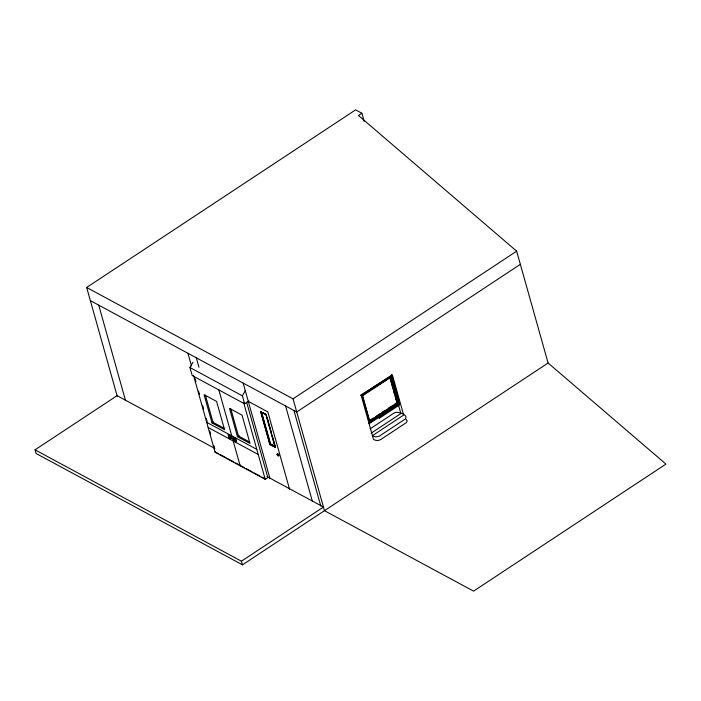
<?xml version="1.0" encoding="UTF-8"?>
<svg xmlns="http://www.w3.org/2000/svg" width="701" height="701" viewBox="0 0 701 701"><rect width="100%" height="100%" fill="white"/><g stroke="black" fill="none" stroke-linecap="round" stroke-linejoin="round"><path stroke-width="1.05" d="M248.82 401.051L244.623 403.829L192.205 375.543L189.962 367.543L192.941 362.224M244.623 403.829L242.371 395.828L245.359 390.51M234.362 438.677L235.554 441.516L234.362 438.677L235.44 438.029M231.199 438.178L230.559 437.836L229.762 438.414L229.025 435.803L229.753 434.962M117.216 396.17L86.661 287.471L355.617 109.864L361.9 113.255L364.17 121.352M361.9 113.255L358.483 115.507L516.655 251.168L548.094 363.013L665.95 464.097L473.569 591.136L324.475 510.687L293.036 398.834L86.661 287.471M548.094 363.013L242.458 564.848L36.075 453.486L35.05 449.832L117.067 395.671L214.05 448M212.017 422.948L224.548 429.704L216.591 401.419L204.061 394.654L212.017 422.948L213.639 421.871M260.947 412.109L266.319 414.589L260.947 412.109L269.99 444.276L275.011 446.984L265.968 414.817M228.815 435.286C234.966 440.692 225.591 438.213 229.507 434.83M229.621 438.16L230.314 437.704M293.036 398.834L516.655 251.168M237.464 436.679L249.994 443.435L242.047 415.15L229.516 408.394L237.464 436.679L239.094 435.601M235.168 438.887C230.866 435.566 238.244 446.441 235.168 438.887L235.86 438.423M193.476 375.298L215.111 452.276L215.347 451.654M520.352 264.33L296.733 411.995L90.359 300.633M269.99 444.276L275.353 446.756M361.129 395.469L392.367 374.851L403.662 415.053L372.433 435.68L375.605 436.933L379.057 436.294L405.012 419.189C409.726 415.351 397.116 410.357 393.857 413.169L370.128 428.837M215.111 452.276L265.232 479.326L267.843 477.6L246.664 402.26M399.43 404.985L379.407 418.208L377.541 417.2M371.066 433.236L400.876 413.546L398.264 404.275M35.05 449.832L241.424 561.194L323.45 507.025L267.02 476.584M360.743 395.127L391.596 375.377L399.561 403.697L398.247 404.074M364.686 393.638L361.961 395.425L362.61 395.776L369.909 421.757L398.317 403.128L397.607 402.54L369.427 421.021L362.251 395.504L364.932 393.752M380.144 383.5L382.869 381.712M385.603 379.916L387.416 378.724M366.728 392.578L370.303 390.229M372.091 389.055L381.037 383.184M382.825 382.019L389.984 377.322L397.152 402.83M362.61 395.776L390.79 377.296L398.098 403.268L397.449 402.917L390.15 376.936L390.79 377.296M370.522 419.908L373.256 418.12M376.893 415.728L379.618 413.94M382.343 412.153L385.077 410.365M388.713 407.982L391.438 406.194M395.075 403.802L396.897 402.611M367.797 416.201L369.261 421.397L397.669 402.768M368.7 423.448L376.761 418.164M379.443 416.403L383.026 414.054M384.814 412.88L397.344 404.661M369.103 423.667L399.736 403.645L391.517 374.404M189.962 367.543L242.371 395.828M248.294 401.358L267.817 411.89L289.539 489.175M266.135 414.799L261.675 412.39L270.516 443.829L274.976 446.239M224.6 428.539L213.008 422.291L205.349 395.049M249.74 442.103L238.454 436.022L230.804 408.779M206.69 422.326L256.811 449.367M229.025 435.803L228.552 435.698M229.762 438.414L229.192 437.959M208.127 427.444L258.248 454.493M216.425 452.566L218.353 453.608M220.28 454.651L226.064 457.771M227.991 458.805L233.775 461.933M235.702 462.967L244.377 467.646M246.305 468.689L252.088 471.808M254.016 472.851L259.791 475.97M261.718 477.013L265.574 479.09M369.261 421.397L369.909 421.757M406.089 419.461L407.228 421.073L406.387 422.58L380.485 439.72L377.655 440.605L374.851 440.088L373.458 439.334L361.146 395.346M391.491 376.209L398.86 402.427M390.168 378.698L393.068 388.994M393.647 391.053L394.514 394.146M395.092 396.205L396.827 402.383M378.961 416.639L379.548 418.734M362.838 398.536L363.714 401.655M364.879 405.818L365.756 408.928M366.343 411.014L367.219 414.125M293.947 410.488L320.804 506.026M285.579 405.975L312.436 501.513M267.186 417.7L271.567 433.262M272.146 435.339L275.064 445.713M261.298 411.881L270.332 444.04M243.159 383.088L270.008 478.625M243.589 402.339L265.232 479.326M240.408 465.175L240.171 465.797L218.826 389.861M196.306 357.808L198.961 367.254M187.938 353.286L191.487 365.887M195.027 378.487L195.912 381.633M198.567 391.088L199.452 394.234M202.694 405.783L203.579 408.937M206.234 418.383L207.128 421.529M209.783 430.984L210.668 434.129M213.91 445.678L214.795 448.833M241.424 561.194L242.458 564.848M98.727 305.145L125.575 400.683M228.219 434.515C228.973 443.163 234.432 437.371 228.281 434.524M233.503 437.363C234.265 446.02 239.724 440.228 233.564 437.371M266.143 414.598L260.562 411.592L269.815 444.487L275.388 447.501L266.143 414.598M277.465 454.441A1.157 0.482 56.6 0 0 278.761 455.72A1.157 0.482 56.6 0 0 278.209 454.064A1.157 0.482 56.6 0 0 277.465 454.441M277.114 454.669A1.157 0.482 56.6 0 0 278.411 455.948A1.157 0.482 56.6 0 0 277.859 454.292A1.157 0.482 56.6 0 0 277.114 454.669"/></g></svg>
